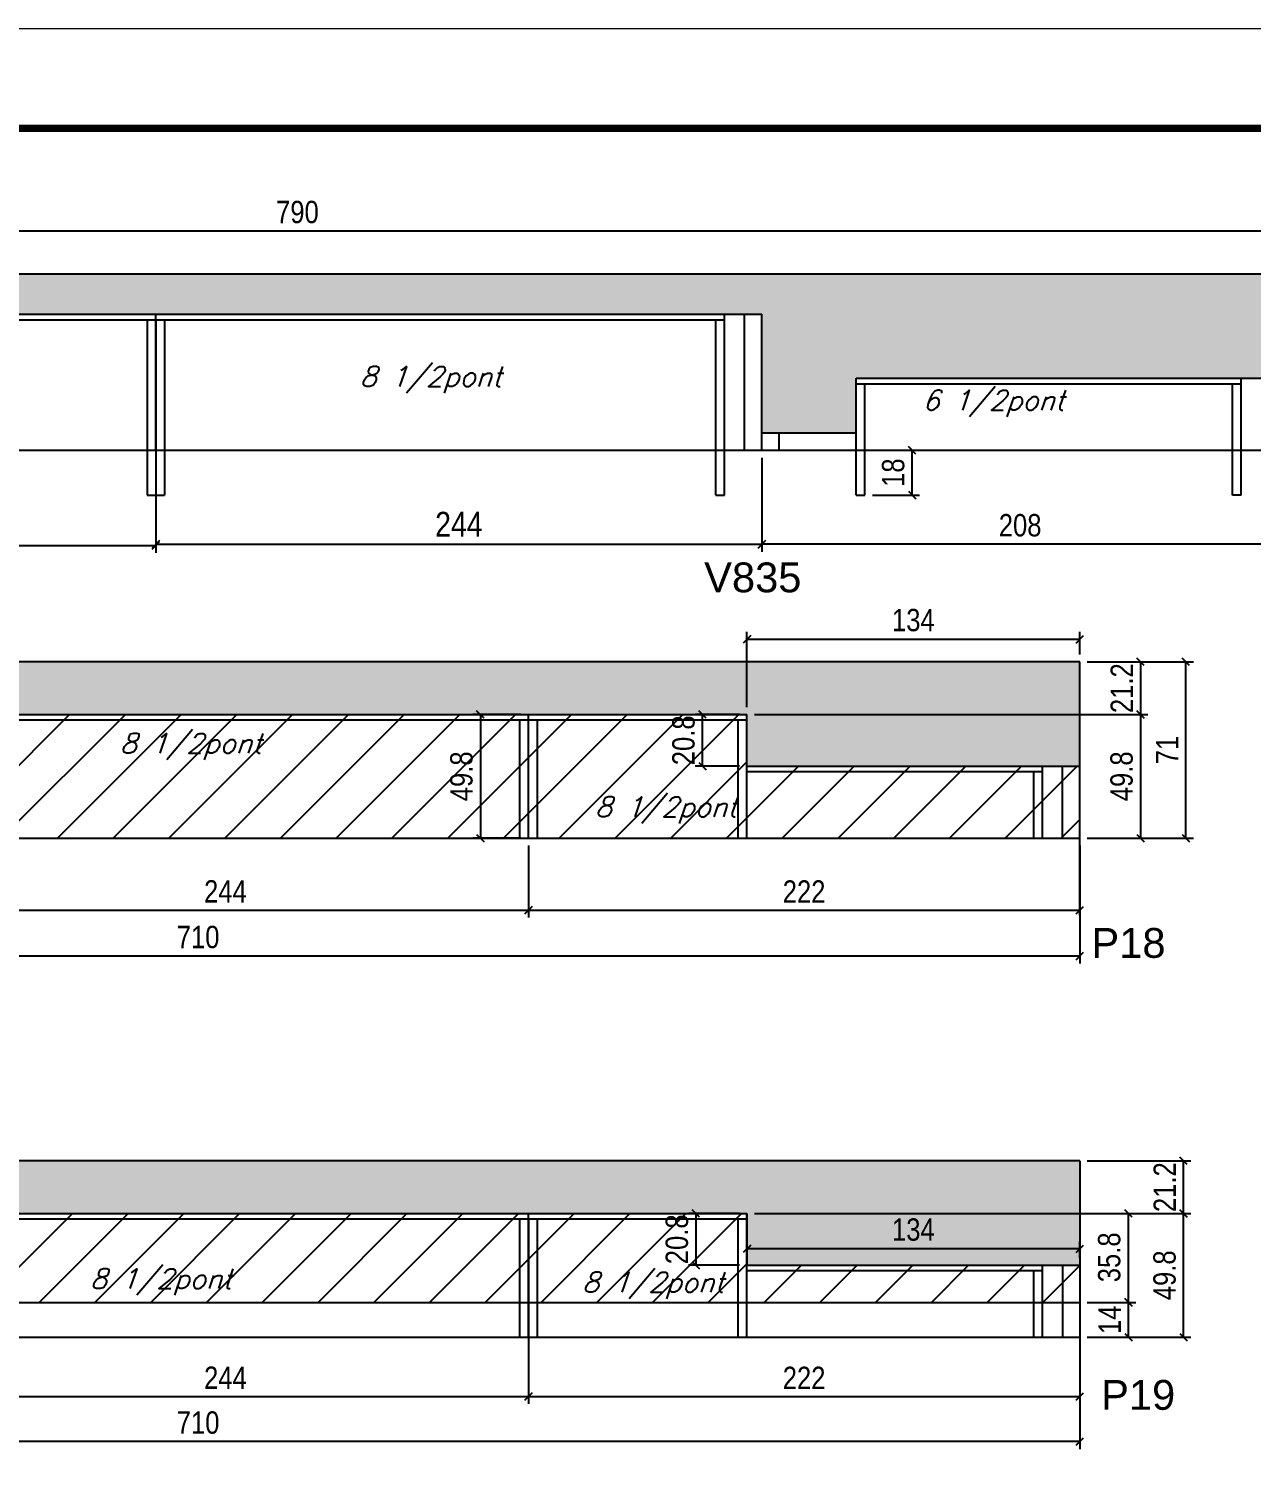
# Model space of a CAD drawing. Extents: x -20960 to -5926, y -2106 to 21915.
# Drawn here: x -10116 to -9624, y 19036 to 19618 of the extents above; entities that cross this region are included whole.
import ezdxf

# ---------------------------------------------------------------- set-up
doc = ezdxf.new("R2010")
doc.units = 0
doc.linetypes.add('DASHED', pattern=[0.75, 0.5, -0.25])
for name, color, linetype in [('5', 5, 'Continuous'), ('COTA', 241, 'Continuous'), ('Painéis', 200, 'Continuous'), ('Reaproveitamento', 251, 'Continuous'), ('SARR_2.2x7', 40, 'Continuous'), ('SARR_3.5x7', 81, 'Continuous'), ('texto', 7, 'Continuous')]:
    doc.layers.add(name, color=color, linetype=linetype)
doc.layers.add('Folhas', color=255, linetype='Continuous', lineweight=9)
doc.layers.add('SARRAFO DE PRESSAO', color=251, linetype='DASHED', lineweight=9)
doc.styles.add('COTA TECNICA', font='techl___.ttf', dxfattribs={"height": 10})
doc.styles.add('COTA TECNICA-50', font='techl___.ttf', dxfattribs={"height": 9})
doc.styles.add('Romans', font='romans.shx')
doc.styles.get("Standard").update_dxf_attribs({"font": 'arial.ttf'})
doc.dimstyles.new('COTA PAINEL-50', dxfattribs={"dimtxt": 9, "dimasz": 3, "dimexe": 3, "dimexo": 3, "dimgap": 3, "dimtad": 1, "dimdec": 1, "dimzin": 12, "dimdsep": 46, "dimtxsty": 'COTA TECNICA-50', "dimblk1": 'OBLIQUE', "dimblk2": 'OBLIQUE', "dimsah": 1, "dimcen": 0.9, "dimclrd": 4, "dimclre": 4, "dimclrt": 240, "dimadec": 1, "dimazin": 3, "dimtfac": 1, "dimtdec": 1, "dimtmove": 0, "dimatfit": 3, "dimfxl": 1, "dimtolj": 1, "dimtzin": 12, "dimarcsym": 0})
doc.dimstyles.new('PAINEL', dxfattribs={"dimtxt": 10, "dimasz": 3, "dimexe": 3, "dimexo": 3, "dimgap": 3, "dimtad": 1, "dimdec": 1, "dimzin": 12, "dimdsep": 46, "dimtxsty": 'COTA TECNICA', "dimblk1": 'OBLIQUE', "dimblk2": 'OBLIQUE', "dimsah": 1, "dimcen": 0.9, "dimclrd": 4, "dimclre": 4, "dimclrt": 240, "dimadec": 1, "dimazin": 3, "dimtfac": 1, "dimtdec": 1, "dimtmove": 0, "dimatfit": 3, "dimfxl": 1, "dimtolj": 1, "dimtzin": 12, "dimarcsym": 0})
pattern_1 = [(50, (1585, 0), (5.4655401, -0.4781726), [0.5715, -6.2865]), (355, (1585, 0), (-1.0573026, 5.7317054), [0.4572, -5.0292175]), (100.451445, (1585.4555, -0.04), (4.4082374, 5.2535326), [0.4857003, -5.3427073]), (46.1842, (1585, 1.524), (8.1323712, -1.2612698), [0.85725, -9.42975]), (96.635558, (1585.678, 1.419), (7.122124, 7.4227837), [0.7285507, -8.0140682]), (351.18415, (1585, 1.524), (7.122124, 7.4227837), [0.685799, -7.543792]), (21, (1585.762, 1.143), (4.5484317, -3.06795595), [0.5715, -6.2865]), (326, (1585.762, 1.143), (1.8540609, 5.525639), [0.4572, -5.0292]), (71.451445, (1586.141, 0.8873), (6.4024926, 2.4576831), [0.4857003, -5.3426981]), (37.5, (1585, 0), (0.0926581, 2.53665117), [0, -4.96824, 0, -5.1054, 0, -5.04825]), (7.5, (1585, 0), (2.00458988, 3.00541724), [0, -2.91084, 0, -4.85394, 0, -1.92405]), (327.5, (1583.3007, 0), (4.06771786, -0.17186232), [0, -1.905, 0, -5.9436, 0, -7.8867]), (317.5, (1582.5387, 0), (4.44387544, 0.76279473), [0, -2.4765, 0, -3.94716, 0, -5.6007])]
pattern_2 = [(45, (1585, 0), (-11.22532, 11.22532), [])]

# ---------------------------------------------------------------- blocks, each defined once
blk = doc.blocks.new('9999999999')
at = {"layer": 'Folhas'}
blk.add_lwpolyline([(98138.98, 34190.21), (99623.98, 34190.21), (99623.98, 35240.21), (98138.98, 35240.21)], close=True, dxfattribs=at)
at = {"layer": 'Folhas', "color": 30, "const_width": 3}
blk.add_lwpolyline([(98213.98, 34230.21), (99583.98, 34230.21), (99583.98, 35200.21), (98213.98, 35200.21)], close=True, dxfattribs=at)
blk = doc.blocks.new('_Oblique')
at = {"color": 0, "linetype": 'ByBlock', "lineweight": -2}
blk.add_line((-0.5, -0.5), (0.5, 0.5), dxfattribs=at)
blk = doc.blocks.new('*D340')
at = {"layer": 'COTA', "color": 4, "lineweight": -2, "ltscale": 25, "transparency": 16777216}
for p, q in [((-10308.86, 19445.56), (-10308.86, 19407.29)), ((-10064.86, 19445.56), (-10064.86, 19407.29)), ((-10308.86, 19410.29), (-10064.86, 19410.29))]:
    blk.add_line(p, q, dxfattribs=at)
at = {"layer": 'Defpoints', "color": 0, "ltscale": 25, "transparency": 16777216}
for p in [(-10308.86, 19448.56), (-10064.86, 19448.56), (-10064.86, 19410.29)]:
    blk.add_point(p, dxfattribs=at)
at = {"layer": 'COTA', "color": 4, "lineweight": -2, "ltscale": 25, "transparency": 16777216, "xscale": 3, "yscale": 3, "zscale": 3, "rotation": 180}
blk.add_blockref('_Oblique', (-10308.86, 19410.29), dxfattribs=at)
at = {"layer": 'COTA', "color": 4, "lineweight": -2, "ltscale": 25, "transparency": 16777216, "xscale": 3, "yscale": 3, "zscale": 3}
blk.add_blockref('_Oblique', (-10064.86, 19410.29), dxfattribs=at)
at = {"layer": 'COTA', "color": 240, "ltscale": 25, "transparency": 16777216, "insert": (-10186.86, 19418.36), "char_height": 10, "attachment_point": 5, "style": 'COTA TECNICA'}
blk.add_mtext('\\A1;244', dxfattribs=at)
blk = doc.blocks.new('*D341')
at = {"layer": 'COTA', "color": 4, "lineweight": -2, "ltscale": 25, "transparency": 16777216}
for p, q in [((-10064.86, 19445.56), (-10064.86, 19407.72)), ((-9820.86, 19445.56), (-9820.86, 19407.72)), ((-10064.86, 19410.72), (-9820.86, 19410.72))]:
    blk.add_line(p, q, dxfattribs=at)
at = {"layer": 'Defpoints', "color": 0, "ltscale": 25, "transparency": 16777216}
for p in [(-10064.86, 19448.56), (-9820.86, 19448.56), (-9820.86, 19410.72)]:
    blk.add_point(p, dxfattribs=at)
at = {"layer": 'COTA', "color": 4, "lineweight": -2, "ltscale": 25, "transparency": 16777216, "xscale": 3, "yscale": 3, "zscale": 3, "rotation": 180}
blk.add_blockref('_Oblique', (-10064.86, 19410.72), dxfattribs=at)
at = {"layer": 'COTA', "color": 4, "lineweight": -2, "ltscale": 25, "transparency": 16777216, "xscale": 3, "yscale": 3, "zscale": 3}
blk.add_blockref('_Oblique', (-9820.86, 19410.72), dxfattribs=at)
at = {"layer": 'COTA', "color": 240, "ltscale": 25, "transparency": 16777216, "insert": (-9942.86, 19418.79), "char_height": 10, "attachment_point": 5, "style": 'COTA TECNICA'}
blk.add_mtext('\\A1;244', dxfattribs=at)
blk = doc.blocks.new('*D345')
at = {"layer": 'COTA', "color": 4, "lineweight": -2, "transparency": 16777216}
for p, q in [((-9820.86, 19445.56), (-9820.86, 19407.72)), ((-9612.88, 19445.56), (-9612.88, 19407.72)), ((-9612.88, 19410.72), (-9820.86, 19410.72))]:
    blk.add_line(p, q, dxfattribs=at)
at = {"layer": 'Defpoints', "color": 0, "transparency": 16777216}
for p in [(-9820.86, 19448.56), (-9612.88, 19448.56), (-9820.86, 19410.72)]:
    blk.add_point(p, dxfattribs=at)
at = {"layer": 'COTA', "color": 4, "lineweight": -2, "transparency": 16777216, "xscale": 3, "yscale": 3, "zscale": 3, "rotation": 180}
blk.add_blockref('_Oblique', (-9820.86, 19410.72), dxfattribs=at)
at = {"layer": 'COTA', "color": 4, "lineweight": -2, "transparency": 16777216, "xscale": 3, "yscale": 3, "zscale": 3}
blk.add_blockref('_Oblique', (-9612.88, 19410.72), dxfattribs=at)
at = {"layer": 'COTA', "color": 240, "transparency": 16777216, "insert": (-9716.87, 19418.33), "char_height": 9, "attachment_point": 5, "style": 'COTA TECNICA-50'}
blk.add_mtext('\\A1;208', dxfattribs=at)
blk = doc.blocks.new('*D347')
at = {"layer": 'COTA', "color": 4, "lineweight": -2, "transparency": 16777216}
for p, q in [((-9689.86, 19363.38), (-9647.12, 19363.38)), ((-9650.12, 19292.38), (-9650.12, 19363.38)), ((-9689.86, 19292.38), (-9647.12, 19292.38))]:
    blk.add_line(p, q, dxfattribs=at)
at = {"layer": 'Defpoints', "color": 0, "transparency": 16777216}
for p in [(-9692.86, 19363.38), (-9650.12, 19363.38), (-9692.86, 19292.38)]:
    blk.add_point(p, dxfattribs=at)
at = {"layer": 'COTA', "color": 4, "lineweight": -2, "transparency": 16777216, "xscale": 3, "yscale": 3, "zscale": 3}
for p, rotation in [((-9650.12, 19363.38), 90), ((-9650.12, 19292.38), 270)]:
    blk.add_blockref('_Oblique', p, dxfattribs=dict(at, rotation=rotation))
at = {"layer": 'COTA', "color": 240, "transparency": 16777216, "insert": (-9657.69, 19327.88), "char_height": 9, "attachment_point": 5, "rotation": 90, "style": 'COTA TECNICA-50'}
blk.add_mtext('\\A1;71', dxfattribs=at)
blk = doc.blocks.new('*D313')
at = {"layer": 'COTA', "color": 4, "lineweight": -2, "transparency": 16777216}
for p, q in [((-9689.86, 19363.38), (-9665.39, 19363.38)), ((-9668.39, 19363.38), (-9668.39, 19342.18)), ((-9823.86, 19342.18), (-9665.39, 19342.18))]:
    blk.add_line(p, q, dxfattribs=at)
at = {"layer": 'Defpoints', "color": 0, "transparency": 16777216}
for p in [(-9692.86, 19363.38), (-9826.86, 19342.18), (-9668.39, 19342.18)]:
    blk.add_point(p, dxfattribs=at)
at = {"layer": 'COTA', "color": 4, "lineweight": -2, "transparency": 16777216, "xscale": 3, "yscale": 3, "zscale": 3}
for p, rotation in [((-9668.39, 19363.38), 90), ((-9668.39, 19342.18), 270)]:
    blk.add_blockref('_Oblique', p, dxfattribs=dict(at, rotation=rotation))
at = {"layer": 'COTA', "color": 240, "transparency": 16777216, "insert": (-9675.95, 19352.78), "char_height": 9, "attachment_point": 5, "rotation": 90, "style": 'COTA TECNICA-50'}
blk.add_mtext('\\A1;21.2', dxfattribs=at)
blk = doc.blocks.new('*D314')
at = {"layer": 'COTA', "color": 4, "lineweight": -2, "transparency": 16777216}
for p, q in [((-9823.86, 19342.18), (-9665.39, 19342.18)), ((-9668.39, 19342.18), (-9668.39, 19292.38)), ((-9689.86, 19292.38), (-9665.39, 19292.38))]:
    blk.add_line(p, q, dxfattribs=at)
at = {"layer": 'Defpoints', "color": 0, "transparency": 16777216}
for p in [(-9826.86, 19342.18), (-9692.86, 19292.38), (-9668.39, 19292.38)]:
    blk.add_point(p, dxfattribs=at)
at = {"layer": 'COTA', "color": 4, "lineweight": -2, "transparency": 16777216, "xscale": 3, "yscale": 3, "zscale": 3}
for p, rotation in [((-9668.39, 19342.18), 90), ((-9668.39, 19292.38), 270)]:
    blk.add_blockref('_Oblique', p, dxfattribs=dict(at, rotation=rotation))
at = {"layer": 'COTA', "color": 240, "transparency": 16777216, "insert": (-9675.98, 19317.28), "char_height": 9, "attachment_point": 5, "rotation": 90, "style": 'COTA TECNICA-50'}
blk.add_mtext('\\A1;49.8', dxfattribs=at)
blk = doc.blocks.new('*D349')
at = {"layer": 'COTA', "color": 4, "lineweight": -2, "transparency": 16777216}
for p, q in [((-10158.86, 19289.38), (-10158.86, 19260.39)), ((-9914.86, 19289.38), (-9914.86, 19260.39)), ((-10158.86, 19263.39), (-9914.86, 19263.39))]:
    blk.add_line(p, q, dxfattribs=at)
at = {"layer": 'Defpoints', "color": 0, "transparency": 16777216}
for p in [(-10158.86, 19292.38), (-9914.86, 19292.38), (-9914.86, 19263.39)]:
    blk.add_point(p, dxfattribs=at)
at = {"layer": 'COTA', "color": 4, "lineweight": -2, "transparency": 16777216, "xscale": 3, "yscale": 3, "zscale": 3, "rotation": 180}
blk.add_blockref('_Oblique', (-10158.86, 19263.39), dxfattribs=at)
at = {"layer": 'COTA', "color": 4, "lineweight": -2, "transparency": 16777216, "xscale": 3, "yscale": 3, "zscale": 3}
blk.add_blockref('_Oblique', (-9914.86, 19263.39), dxfattribs=at)
at = {"layer": 'COTA', "color": 240, "transparency": 16777216, "insert": (-10036.86, 19270.96), "char_height": 9, "attachment_point": 5, "style": 'COTA TECNICA-50'}
blk.add_mtext('\\A1;244', dxfattribs=at)
blk = doc.blocks.new('*D350')
at = {"layer": 'COTA', "color": 4, "lineweight": -2, "transparency": 16777216}
for p, q in [((-9914.86, 19289.38), (-9914.86, 19260.39)), ((-9692.86, 19289.38), (-9692.86, 19260.39)), ((-9914.86, 19263.39), (-9692.86, 19263.39))]:
    blk.add_line(p, q, dxfattribs=at)
at = {"layer": 'Defpoints', "color": 0, "transparency": 16777216}
for p in [(-9914.86, 19292.38), (-9692.86, 19292.38), (-9692.86, 19263.39)]:
    blk.add_point(p, dxfattribs=at)
at = {"layer": 'COTA', "color": 4, "lineweight": -2, "transparency": 16777216, "xscale": 3, "yscale": 3, "zscale": 3, "rotation": 180}
blk.add_blockref('_Oblique', (-9914.86, 19263.39), dxfattribs=at)
at = {"layer": 'COTA', "color": 4, "lineweight": -2, "transparency": 16777216, "xscale": 3, "yscale": 3, "zscale": 3}
blk.add_blockref('_Oblique', (-9692.86, 19263.39), dxfattribs=at)
at = {"layer": 'COTA', "color": 240, "transparency": 16777216, "insert": (-9803.86, 19270.89), "char_height": 9, "attachment_point": 5, "style": 'COTA TECNICA-50'}
blk.add_mtext('\\A1;222', dxfattribs=at)
blk = doc.blocks.new('*D351')
at = {"layer": 'COTA', "color": 4, "lineweight": -2, "transparency": 16777216}
for p, q in [((-9823.86, 19141.25), (-9648.09, 19141.25)), ((-9651.09, 19091.45), (-9651.09, 19141.25)), ((-9689.86, 19091.45), (-9648.09, 19091.45))]:
    blk.add_line(p, q, dxfattribs=at)
at = {"layer": 'Defpoints', "color": 0, "transparency": 16777216}
for p in [(-9826.86, 19141.25), (-9651.09, 19141.25), (-9692.86, 19091.45)]:
    blk.add_point(p, dxfattribs=at)
at = {"layer": 'COTA', "color": 4, "lineweight": -2, "transparency": 16777216, "xscale": 3, "yscale": 3, "zscale": 3}
for p, rotation in [((-9651.09, 19141.25), 90), ((-9651.09, 19091.45), 270)]:
    blk.add_blockref('_Oblique', p, dxfattribs=dict(at, rotation=rotation))
at = {"layer": 'COTA', "color": 240, "transparency": 16777216, "insert": (-9658.69, 19116.35), "char_height": 9, "attachment_point": 5, "rotation": 90, "style": 'COTA TECNICA-50'}
blk.add_mtext('\\A1;49.8', dxfattribs=at)
blk = doc.blocks.new('*D352')
at = {"layer": 'COTA', "color": 4, "lineweight": -2, "transparency": 16777216}
for p, q in [((-9689.86, 19162.45), (-9648.09, 19162.45)), ((-9651.09, 19141.25), (-9651.09, 19162.45)), ((-9823.86, 19141.25), (-9648.09, 19141.25))]:
    blk.add_line(p, q, dxfattribs=at)
at = {"layer": 'Defpoints', "color": 0, "transparency": 16777216}
for p in [(-9692.86, 19162.45), (-9651.09, 19162.45), (-9826.86, 19141.25)]:
    blk.add_point(p, dxfattribs=at)
at = {"layer": 'COTA', "color": 4, "lineweight": -2, "transparency": 16777216, "xscale": 3, "yscale": 3, "zscale": 3}
for p, rotation in [((-9651.09, 19162.45), 90), ((-9651.09, 19141.25), 270)]:
    blk.add_blockref('_Oblique', p, dxfattribs=dict(at, rotation=rotation))
at = {"layer": 'COTA', "color": 240, "transparency": 16777216, "insert": (-9658.65, 19151.85), "char_height": 9, "attachment_point": 5, "rotation": 90, "style": 'COTA TECNICA-50'}
blk.add_mtext('\\A1;21.2', dxfattribs=at)
blk = doc.blocks.new('*D315')
at = {"layer": 'COTA', "color": 4, "lineweight": -2, "transparency": 16777216}
for p, q in [((-9823.86, 19141.25), (-9670.25, 19141.25)), ((-9673.25, 19105.45), (-9673.25, 19141.25)), ((-9689.86, 19105.45), (-9670.25, 19105.45))]:
    blk.add_line(p, q, dxfattribs=at)
at = {"layer": 'Defpoints', "color": 0, "transparency": 16777216}
for p in [(-9826.86, 19141.25), (-9673.25, 19141.25), (-9692.86, 19105.45)]:
    blk.add_point(p, dxfattribs=at)
at = {"layer": 'COTA', "color": 4, "lineweight": -2, "transparency": 16777216, "xscale": 3, "yscale": 3, "zscale": 3}
for p, rotation in [((-9673.25, 19141.25), 90), ((-9673.25, 19105.45), 270)]:
    blk.add_blockref('_Oblique', p, dxfattribs=dict(at, rotation=rotation))
at = {"layer": 'COTA', "color": 240, "transparency": 16777216, "insert": (-9680.97, 19123.6), "char_height": 9, "attachment_point": 5, "rotation": 90, "style": 'COTA TECNICA-50'}
blk.add_mtext('\\A1;35.8', dxfattribs=at)
blk = doc.blocks.new('*D354')
at = {"layer": 'COTA', "color": 4, "lineweight": -2, "transparency": 16777216}
for p, q in [((-9826.86, 19123.45), (-9826.86, 19130.03)), ((-9692.86, 19123.45), (-9692.86, 19130.03)), ((-9692.86, 19127.03), (-9826.86, 19127.03))]:
    blk.add_line(p, q, dxfattribs=at)
at = {"layer": 'Defpoints', "color": 0, "transparency": 16777216}
for p in [(-9826.86, 19127.03), (-9826.86, 19120.45), (-9692.86, 19120.45)]:
    blk.add_point(p, dxfattribs=at)
at = {"layer": 'COTA', "color": 4, "lineweight": -2, "transparency": 16777216, "xscale": 3, "yscale": 3, "zscale": 3, "rotation": 180}
blk.add_blockref('_Oblique', (-9826.86, 19127.03), dxfattribs=at)
at = {"layer": 'COTA', "color": 4, "lineweight": -2, "transparency": 16777216, "xscale": 3, "yscale": 3, "zscale": 3}
blk.add_blockref('_Oblique', (-9692.86, 19127.03), dxfattribs=at)
at = {"layer": 'COTA', "color": 240, "transparency": 16777216, "insert": (-9759.86, 19134.73), "char_height": 9, "attachment_point": 5, "style": 'COTA TECNICA-50'}
blk.add_mtext('\\A1;134', dxfattribs=at)
blk = doc.blocks.new('*D356')
at = {"layer": 'COTA', "color": 4, "lineweight": -2, "transparency": 16777216}
for p, q in [((-10158.86, 19102.45), (-10158.86, 19064.55)), ((-9914.86, 19102.45), (-9914.86, 19064.55)), ((-10158.86, 19067.55), (-9914.86, 19067.55))]:
    blk.add_line(p, q, dxfattribs=at)
at = {"layer": 'Defpoints', "color": 0, "transparency": 16777216}
for p in [(-10158.86, 19105.45), (-9914.86, 19105.45), (-9914.86, 19067.55)]:
    blk.add_point(p, dxfattribs=at)
at = {"layer": 'COTA', "color": 4, "lineweight": -2, "transparency": 16777216, "xscale": 3, "yscale": 3, "zscale": 3, "rotation": 180}
blk.add_blockref('_Oblique', (-10158.86, 19067.55), dxfattribs=at)
at = {"layer": 'COTA', "color": 4, "lineweight": -2, "transparency": 16777216, "xscale": 3, "yscale": 3, "zscale": 3}
blk.add_blockref('_Oblique', (-9914.86, 19067.55), dxfattribs=at)
at = {"layer": 'COTA', "color": 240, "transparency": 16777216, "insert": (-10036.86, 19075.11), "char_height": 9, "attachment_point": 5, "style": 'COTA TECNICA-50'}
blk.add_mtext('\\A1;244', dxfattribs=at)
blk = doc.blocks.new('*D357')
at = {"layer": 'COTA', "color": 4, "lineweight": -2, "transparency": 16777216}
for p, q in [((-9914.86, 19102.45), (-9914.86, 19064.55)), ((-9692.86, 19102.45), (-9692.86, 19064.55)), ((-9914.86, 19067.55), (-9692.86, 19067.55))]:
    blk.add_line(p, q, dxfattribs=at)
at = {"layer": 'Defpoints', "color": 0, "transparency": 16777216}
for p in [(-9914.86, 19105.45), (-9692.86, 19105.45), (-9692.86, 19067.55)]:
    blk.add_point(p, dxfattribs=at)
at = {"layer": 'COTA', "color": 4, "lineweight": -2, "transparency": 16777216, "xscale": 3, "yscale": 3, "zscale": 3, "rotation": 180}
blk.add_blockref('_Oblique', (-9914.86, 19067.55), dxfattribs=at)
at = {"layer": 'COTA', "color": 4, "lineweight": -2, "transparency": 16777216, "xscale": 3, "yscale": 3, "zscale": 3}
blk.add_blockref('_Oblique', (-9692.86, 19067.55), dxfattribs=at)
at = {"layer": 'COTA', "color": 240, "transparency": 16777216, "insert": (-9803.86, 19075.05), "char_height": 9, "attachment_point": 5, "style": 'COTA TECNICA-50'}
blk.add_mtext('\\A1;222', dxfattribs=at)
blk = doc.blocks.new('*D358')
at = {"layer": 'COTA', "color": 4, "lineweight": -2, "transparency": 16777216}
for p, q in [((-10402.86, 19102.45), (-10402.86, 19046.41)), ((-9692.86, 19102.45), (-9692.86, 19046.41)), ((-9692.86, 19049.41), (-10402.86, 19049.41))]:
    blk.add_line(p, q, dxfattribs=at)
at = {"layer": 'Defpoints', "color": 0, "transparency": 16777216}
for p in [(-10402.86, 19105.45), (-9692.86, 19105.45), (-10402.86, 19049.41)]:
    blk.add_point(p, dxfattribs=at)
at = {"layer": 'COTA', "color": 4, "lineweight": -2, "transparency": 16777216, "xscale": 3, "yscale": 3, "zscale": 3, "rotation": 180}
blk.add_blockref('_Oblique', (-10402.86, 19049.41), dxfattribs=at)
at = {"layer": 'COTA', "color": 4, "lineweight": -2, "transparency": 16777216, "xscale": 3, "yscale": 3, "zscale": 3}
blk.add_blockref('_Oblique', (-9692.86, 19049.41), dxfattribs=at)
at = {"layer": 'COTA', "color": 240, "transparency": 16777216, "insert": (-10047.86, 19057.01), "char_height": 9, "attachment_point": 5, "style": 'COTA TECNICA-50'}
blk.add_mtext('\\A1;710', dxfattribs=at)
blk = doc.blocks.new('*D388')
at = {"layer": 'COTA', "color": 4, "lineweight": -2, "transparency": 16777216}
for p, q in [((-9829.86, 19141.25), (-9850.43, 19141.25)), ((-9847.43, 19141.25), (-9847.43, 19120.45)), ((-9829.86, 19120.45), (-9850.43, 19120.45))]:
    blk.add_line(p, q, dxfattribs=at)
at = {"layer": 'Defpoints', "color": 0, "transparency": 16777216}
for p in [(-9826.86, 19141.25), (-9847.43, 19120.45), (-9826.86, 19120.45)]:
    blk.add_point(p, dxfattribs=at)
at = {"layer": 'COTA', "color": 4, "lineweight": -2, "transparency": 16777216, "xscale": 3, "yscale": 3, "zscale": 3}
for p, rotation in [((-9847.43, 19141.25), 90), ((-9847.43, 19120.45), 270)]:
    blk.add_blockref('_Oblique', p, dxfattribs=dict(at, rotation=rotation))
at = {"layer": 'COTA', "color": 240, "transparency": 16777216, "insert": (-9855.04, 19130.85), "char_height": 9, "attachment_point": 5, "rotation": 90, "style": 'COTA TECNICA-50'}
blk.add_mtext('\\A1;20.8', dxfattribs=at)
blk = doc.blocks.new('*D392')
at = {"layer": 'COTA', "color": 4, "lineweight": -2, "transparency": 16777216}
for p, q in [((-10402.86, 19289.38), (-10402.86, 19241.93)), ((-9692.86, 19289.38), (-9692.86, 19241.93)), ((-9692.86, 19244.93), (-10402.86, 19244.93))]:
    blk.add_line(p, q, dxfattribs=at)
at = {"layer": 'Defpoints', "color": 0, "transparency": 16777216}
for p in [(-10402.86, 19292.38), (-9692.86, 19292.38), (-10402.86, 19244.93)]:
    blk.add_point(p, dxfattribs=at)
at = {"layer": 'COTA', "color": 4, "lineweight": -2, "transparency": 16777216, "xscale": 3, "yscale": 3, "zscale": 3, "rotation": 180}
blk.add_blockref('_Oblique', (-10402.86, 19244.93), dxfattribs=at)
at = {"layer": 'COTA', "color": 4, "lineweight": -2, "transparency": 16777216, "xscale": 3, "yscale": 3, "zscale": 3}
blk.add_blockref('_Oblique', (-9692.86, 19244.93), dxfattribs=at)
at = {"layer": 'COTA', "color": 240, "transparency": 16777216, "insert": (-10047.86, 19252.52), "char_height": 9, "attachment_point": 5, "style": 'COTA TECNICA-50'}
blk.add_mtext('\\A1;710', dxfattribs=at)
blk = doc.blocks.new('*D360')
at = {"layer": 'COTA', "color": 4, "lineweight": -2, "transparency": 16777216}
for p, q in [((-9689.86, 19105.45), (-9670.25, 19105.45)), ((-9673.25, 19091.45), (-9673.25, 19105.45)), ((-9689.86, 19091.45), (-9670.25, 19091.45))]:
    blk.add_line(p, q, dxfattribs=at)
at = {"layer": 'Defpoints', "color": 0, "transparency": 16777216}
for p in [(-9692.86, 19105.45), (-9673.25, 19105.45), (-9692.86, 19091.45)]:
    blk.add_point(p, dxfattribs=at)
at = {"layer": 'COTA', "color": 4, "lineweight": -2, "transparency": 16777216, "xscale": 3, "yscale": 3, "zscale": 3}
for p, rotation in [((-9673.25, 19105.45), 90), ((-9673.25, 19091.45), 270)]:
    blk.add_blockref('_Oblique', p, dxfattribs=dict(at, rotation=rotation))
at = {"layer": 'COTA', "color": 240, "transparency": 16777216, "insert": (-9680.82, 19098.45), "char_height": 9, "attachment_point": 5, "rotation": 90, "style": 'COTA TECNICA-50'}
blk.add_mtext('\\A1;14', dxfattribs=at)
blk = doc.blocks.new('*D416')
at = {"layer": 'COTA', "color": 4, "lineweight": -2, "transparency": 16777216}
for p, q in [((-9826.86, 19345.18), (-9826.86, 19375.45)), ((-9692.86, 19366.38), (-9692.86, 19375.45)), ((-9826.86, 19372.45), (-9692.86, 19372.45))]:
    blk.add_line(p, q, dxfattribs=at)
at = {"layer": 'Defpoints', "color": 0, "transparency": 16777216}
for p in [(-9692.86, 19372.45), (-9692.86, 19363.38), (-9826.86, 19342.18)]:
    blk.add_point(p, dxfattribs=at)
at = {"layer": 'COTA', "color": 4, "lineweight": -2, "transparency": 16777216, "xscale": 3, "yscale": 3, "zscale": 3, "rotation": 180}
blk.add_blockref('_Oblique', (-9826.86, 19372.45), dxfattribs=at)
at = {"layer": 'COTA', "color": 4, "lineweight": -2, "transparency": 16777216, "xscale": 3, "yscale": 3, "zscale": 3}
blk.add_blockref('_Oblique', (-9692.86, 19372.45), dxfattribs=at)
at = {"layer": 'COTA', "color": 240, "transparency": 16777216, "insert": (-9759.86, 19380.15), "char_height": 9, "attachment_point": 5, "style": 'COTA TECNICA-50'}
blk.add_mtext('\\A1;134', dxfattribs=at)
blk = doc.blocks.new('*D418')
at = {"layer": 'COTA', "color": 4, "lineweight": -2, "transparency": 16777216}
for p, q in [((-9829.86, 19342.18), (-9847.78, 19342.18)), ((-9844.78, 19321.38), (-9844.78, 19342.18)), ((-9829.86, 19321.38), (-9847.78, 19321.38))]:
    blk.add_line(p, q, dxfattribs=at)
at = {"layer": 'Defpoints', "color": 0, "transparency": 16777216}
for p in [(-9844.78, 19342.18), (-9826.86, 19342.18), (-9826.86, 19321.38)]:
    blk.add_point(p, dxfattribs=at)
at = {"layer": 'COTA', "color": 4, "lineweight": -2, "transparency": 16777216, "xscale": 3, "yscale": 3, "zscale": 3}
for p, rotation in [((-9844.78, 19342.18), 90), ((-9844.78, 19321.38), 270)]:
    blk.add_blockref('_Oblique', p, dxfattribs=dict(at, rotation=rotation))
at = {"layer": 'COTA', "color": 240, "transparency": 16777216, "insert": (-9852.39, 19331.78), "char_height": 9, "attachment_point": 5, "rotation": 90, "style": 'COTA TECNICA-50'}
blk.add_mtext('\\A1;20.8', dxfattribs=at)
blk = doc.blocks.new('*D419')
at = {"layer": 'COTA', "color": 4, "lineweight": -2, "transparency": 16777216}
for p, q in [((-9917.86, 19342.18), (-9937.2, 19342.18)), ((-9934.2, 19342.18), (-9934.2, 19292.38)), ((-9917.86, 19292.38), (-9937.2, 19292.38))]:
    blk.add_line(p, q, dxfattribs=at)
at = {"layer": 'Defpoints', "color": 0, "transparency": 16777216}
for p in [(-9914.86, 19342.18), (-9934.2, 19292.38), (-9914.86, 19292.38)]:
    blk.add_point(p, dxfattribs=at)
at = {"layer": 'COTA', "color": 4, "lineweight": -2, "transparency": 16777216, "xscale": 3, "yscale": 3, "zscale": 3}
for p, rotation in [((-9934.2, 19342.18), 90), ((-9934.2, 19292.38), 270)]:
    blk.add_blockref('_Oblique', p, dxfattribs=dict(at, rotation=rotation))
at = {"layer": 'COTA', "color": 240, "transparency": 16777216, "insert": (-9941.79, 19317.28), "char_height": 9, "attachment_point": 5, "rotation": 90, "style": 'COTA TECNICA-50'}
blk.add_mtext('\\A1;49.8', dxfattribs=at)
blk = doc.blocks.new('*D431')
at = {"layer": 'COTA', "color": 4, "lineweight": -2, "transparency": 16777216}
for p, q in [((-9776.36, 19448.56), (-9757.37, 19448.56)), ((-9760.37, 19430.56), (-9760.37, 19448.56)), ((-9776.36, 19430.56), (-9757.37, 19430.56))]:
    blk.add_line(p, q, dxfattribs=at)
at = {"layer": 'Defpoints', "color": 0, "transparency": 16777216}
for p in [(-9779.36, 19448.56), (-9760.37, 19448.56), (-9779.36, 19430.56)]:
    blk.add_point(p, dxfattribs=at)
at = {"layer": 'COTA', "color": 4, "lineweight": -2, "transparency": 16777216, "xscale": 3, "yscale": 3, "zscale": 3}
for p, rotation in [((-9760.37, 19448.56), 90), ((-9760.37, 19430.56), 270)]:
    blk.add_blockref('_Oblique', p, dxfattribs=dict(at, rotation=rotation))
at = {"layer": 'COTA', "color": 240, "transparency": 16777216, "insert": (-9767.96, 19439.56), "char_height": 9, "attachment_point": 5, "rotation": 90, "style": 'COTA TECNICA-50'}
blk.add_mtext('\\A1;18', dxfattribs=at)
blk = doc.blocks.new('*D1669')
at = {"layer": 'COTA', "color": 4, "lineweight": -2, "transparency": 16777216}
for p, q in [((-10402.86, 19522.56), (-10402.86, 19539.85)), ((-9612.88, 19522.56), (-9612.88, 19539.85)), ((-9612.88, 19536.85), (-10402.86, 19536.85))]:
    blk.add_line(p, q, dxfattribs=at)
at = {"layer": 'Defpoints', "color": 0, "transparency": 16777216}
for p in [(-10402.86, 19536.85), (-10402.86, 19519.56), (-9612.88, 19519.56)]:
    blk.add_point(p, dxfattribs=at)
at = {"layer": 'COTA', "color": 4, "lineweight": -2, "transparency": 16777216, "xscale": 3, "yscale": 3, "zscale": 3, "rotation": 180}
blk.add_blockref('_Oblique', (-10402.86, 19536.85), dxfattribs=at)
at = {"layer": 'COTA', "color": 4, "lineweight": -2, "transparency": 16777216, "xscale": 3, "yscale": 3, "zscale": 3}
blk.add_blockref('_Oblique', (-9612.88, 19536.85), dxfattribs=at)
at = {"layer": 'COTA', "color": 240, "transparency": 16777216, "insert": (-10007.87, 19544.46), "char_height": 9, "attachment_point": 5, "style": 'COTA TECNICA-50'}
blk.add_mtext('\\A1;790', dxfattribs=at)

msp = doc.modelspace()

# ---------------------------------------------------------------- hatches: boundary and pattern name
at = {"layer": 'COTA', "linetype": 'ByBlock'}
h = msp.add_hatch(dxfattribs=at)
h.set_pattern_fill('AR-CONC', color=256, scale=0.03)
h.set_pattern_definition(pattern_1)
h.paths.add_polyline_path([(-9612.88, 19519.56), (-10402.86, 19519.56), (-10402.86, 19455.56), (-10358.86, 19455.56), (-10358.86, 19503.36), (-9820.86, 19503.36), (-9820.86, 19455.56), (-9782.86, 19455.56), (-9782.86, 19477.56), (-9612.88, 19477.56)])
h = msp.add_hatch(dxfattribs=at)
h.set_pattern_fill('AR-CONC', color=256, scale=0.03)
h.set_pattern_definition(pattern_1)
h.paths.add_polyline_path([(-10268.86, 19321.38), (-10268.86, 19342.18), (-9826.86, 19342.18), (-9826.86, 19321.38), (-9692.86, 19321.38), (-9692.86, 19363.38), (-10402.86, 19363.38), (-10402.86, 19321.38)])
h = msp.add_hatch(dxfattribs=at)
h.set_pattern_fill('AR-CONC', color=256, scale=0.03)
h.set_pattern_definition(pattern_1)
h.paths.add_polyline_path([(-10402.86, 19162.45), (-10402.86, 19120.45), (-10268.86, 19120.45), (-10268.86, 19141.25), (-9826.86, 19141.25), (-9826.86, 19120.45), (-9692.86, 19120.45), (-9692.86, 19162.45)])
at = {"layer": 'Reaproveitamento', "transparency": 33554684}
h = msp.add_hatch(dxfattribs=at)
h.set_pattern_fill('ANSI31', color=256, scale=5)
h.set_pattern_definition(pattern_2)
h.paths.add_polyline_path([(-9914.86, 19292.38), (-9914.86, 19342.18), (-10158.86, 19342.18), (-10158.86, 19292.38)])
h = msp.add_hatch(dxfattribs=at)
h.set_pattern_fill('ANSI31', color=256, scale=5)
h.set_pattern_definition(pattern_2)
h.paths.add_polyline_path([(-9692.86, 19292.38), (-9692.86, 19321.38), (-9826.86, 19321.38), (-9826.86, 19342.18), (-9914.86, 19342.18), (-9914.86, 19292.38)])
h = msp.add_hatch(dxfattribs=at)
h.set_pattern_fill('ANSI31', color=256, scale=5)
h.set_pattern_definition(pattern_2)
h.paths.add_polyline_path([(-10158.86, 19141.25), (-10158.86, 19105.45), (-9914.86, 19105.45), (-9914.86, 19141.25)])
h = msp.add_hatch(dxfattribs=at)
h.set_pattern_fill('ANSI31', color=256, scale=5)
h.set_pattern_definition(pattern_2)
h.paths.add_polyline_path([(-9692.86, 19105.45), (-9692.86, 19120.45), (-9826.86, 19120.45), (-9826.86, 19141.25), (-9914.86, 19141.25), (-9914.86, 19105.45)])

# ---------------------------------------------------------------- linework, layer by layer
at = {"layer": 'COTA', "linetype": 'ByBlock'}
for p, q in [((-10402.86, 19519.56), (-9612.88, 19519.56)), ((-10402.86, 19448.56), (-9820.86, 19448.56)), ((-9692.86, 19363.38), (-10402.86, 19363.38)), ((-9692.86, 19321.38), (-9692.86, 19363.38)), ((-9692.86, 19261.38), (-9692.86, 19292.38)), ((-9692.86, 19162.45), (-10402.86, 19162.45)), ((-9692.86, 19162.45), (-9692.86, 19120.45))]:
    msp.add_line(p, q, dxfattribs=at)
at = {"layer": 'Painéis'}
for p, q in [((-10358.86, 19503.36), (-9820.86, 19503.36)), ((-9782.86, 19477.56), (-9612.88, 19477.56)), ((-10402.86, 19448.56), (-10034.36, 19448.56)), ((-9820.86, 19448.56), (-9612.88, 19448.56)), ((-10268.86, 19342.18), (-9826.86, 19342.18)), ((-9914.86, 19292.38), (-9914.86, 19342.18)), ((-9826.86, 19321.38), (-9826.86, 19342.18)), ((-9826.86, 19321.38), (-9692.86, 19321.38)), ((-9692.86, 19292.38), (-9692.86, 19321.38)), ((-10402.86, 19292.38), (-9692.86, 19292.38)), ((-10268.86, 19141.25), (-9826.86, 19141.25)), ((-9914.86, 19091.45), (-9914.86, 19141.25)), ((-9826.86, 19141.25), (-9826.86, 19120.45)), ((-9826.86, 19120.45), (-9692.86, 19120.45)), ((-9692.86, 19120.45), (-9692.86, 19091.45)), ((-10402.86, 19105.45), (-9692.86, 19105.45)), ((-10402.86, 19091.45), (-9692.86, 19091.45))]:
    msp.add_line(p, q, dxfattribs=at)
at = {"layer": 'Painéis', "ltscale": 25}
for p, q in [((-10064.86, 19448.56), (-10064.86, 19503.36)), ((-9820.86, 19448.56), (-9820.86, 19503.36)), ((-9782.86, 19455.56), (-9782.86, 19477.56)), ((-9820.86, 19455.56), (-9782.86, 19455.56)), ((-9820.86, 19448.56), (-9820.86, 19455.56)), ((-10034.36, 19448.56), (-9820.86, 19448.56)), ((-10034.36, 19448.56), (-10034.36, 19448.56))]:
    msp.add_line(p, q, dxfattribs=at)
at = {"layer": 'SARR_2.2x7', "linetype": 'Continuous'}
for p, q in [((-9827.86, 19448.56), (-9827.86, 19503.36)), ((-10308.86, 19501.16), (-10064.86, 19501.16)), ((-10064.86, 19501.16), (-9835.86, 19501.16)), ((-9782.86, 19475.36), (-9627.88, 19475.36)), ((-9813.86, 19448.56), (-9813.86, 19455.56)), ((-10158.86, 19339.98), (-9914.86, 19339.98)), ((-9914.86, 19339.98), (-9826.86, 19339.98)), ((-9826.86, 19319.18), (-9707.86, 19319.18)), ((-9699.86, 19292.38), (-9699.86, 19321.38)), ((-10158.86, 19139.05), (-9914.86, 19139.05)), ((-9914.86, 19139.05), (-9826.86, 19139.05)), ((-9826.86, 19118.25), (-9707.86, 19118.25)), ((-9699.86, 19120.45), (-9699.86, 19105.45)), ((-9699.86, 19105.45), (-9699.86, 19091.45))]:
    msp.add_line(p, q, dxfattribs=at)
at = {"layer": 'SARR_3.5x7'}
for p, q in [((-9835.86, 19430.56), (-9835.86, 19503.36)), ((-10068.36, 19501.16), (-10068.36, 19430.56)), ((-10064.86, 19501.16), (-10064.86, 19430.56)), ((-10061.34, 19501.16), (-10061.34, 19430.56)), ((-9839.36, 19430.56), (-9839.36, 19501.16)), ((-9782.86, 19430.56), (-9782.86, 19477.56)), ((-9779.36, 19430.56), (-9779.36, 19475.36)), ((-9631.38, 19430.56), (-9631.38, 19475.36)), ((-9627.88, 19430.56), (-9627.88, 19477.56)), ((-10068.36, 19430.56), (-10061.34, 19430.56)), ((-9839.36, 19430.56), (-9835.86, 19430.56)), ((-9782.86, 19430.56), (-9779.36, 19430.56)), ((-9627.88, 19430.56), (-9631.38, 19430.56)), ((-9918.39, 19339.98), (-9918.39, 19292.38)), ((-9911.34, 19339.98), (-9911.34, 19292.38)), ((-9830.36, 19292.38), (-9830.36, 19339.98)), ((-9826.86, 19292.38), (-9826.86, 19342.18)), ((-9711.36, 19292.38), (-9711.36, 19319.18)), ((-9707.86, 19292.38), (-9707.86, 19321.38)), ((-9826.86, 19091.45), (-9826.86, 19141.25)), ((-9918.39, 19139.05), (-9918.39, 19091.45)), ((-9914.86, 19139.05), (-9914.86, 19091.45)), ((-9911.34, 19139.05), (-9911.34, 19091.45)), ((-9830.36, 19091.45), (-9830.36, 19139.05)), ((-9711.36, 19091.45), (-9711.36, 19118.25)), ((-9707.86, 19091.45), (-9707.86, 19120.45)), ((-9918.39, 19091.45), (-9911.34, 19091.45)), ((-9830.36, 19091.45), (-9826.86, 19091.45)), ((-9711.36, 19091.45), (-9707.86, 19091.45))]:
    msp.add_line(p, q, dxfattribs=at)

# ---------------------------------------------------------------- block references
at = {"layer": 'SARRAFO DE PRESSAO', "color": 6, "linetype": 'ByBlock'}
msp.add_blockref('9999999999', (-108747.48, -15621.96), dxfattribs=at)

# ---------------------------------------------------------------- texts
at = {"layer": '5', "linetype": 'Continuous'}
for s, p in [('V835', (-9844.09, 19391.39)), ('P18', (-9688.16, 19244.19)), ('P19', (-9684.25, 19062.2))]:
    msp.add_text(s, height=12, rotation=0.00004, dxfattribs=at).set_placement(p)
at = {"layer": 'texto', "color": 2, "char_height": 8, "attachment_point": 5, "style": 'Romans'}
for s, insert in [('{\\Q19;\\C256;8 1/2pont}', (-9954.23, 19476.97)), ('{\\Q19;\\C256;6 1/2pont}', (-9727.59, 19467.42)), ('{\\Q19;\\C256;8 1/2pont}', (-10050.78, 19329.25)), ('{\\Q19;\\C256;8 1/2pont}', (-9859.52, 19303.68)), ('{\\Q19;\\C256;8 1/2pont}', (-10062.83, 19113.66)), ('{\\Q19;\\C256;8 1/2pont}', (-9864.69, 19112.26))]:
    msp.add_mtext(s, dxfattribs=dict(at, insert=insert))

# ---------------------------------------------------------------- dimensions: what is measured, and where the dimension line sits
at = {"layer": 'COTA'}
for base, p1, p2, picture, middle in [((-10402.86, 19536.85), (-9612.88, 19519.56), (-10402.86, 19519.56), '*D1669', (-10007.87, 19544.46)), ((-9820.86, 19410.72), (-9612.88, 19448.56), (-9820.86, 19448.56), '*D345', (-9716.87, 19418.33)), ((-9692.86, 19372.45), (-9826.86, 19342.18), (-9692.86, 19363.38), '*D416', (-9759.86, 19380.15)), ((-10402.86, 19244.93), (-9692.86, 19292.38), (-10402.86, 19292.38), '*D392', (-10047.86, 19252.52)), ((-9826.86, 19127.03), (-9692.86, 19120.45), (-9826.86, 19120.45), '*D354', (-9759.86, 19134.73)), ((-10402.86, 19049.41), (-9692.86, 19105.45), (-10402.86, 19105.45), '*D358', (-10047.86, 19057.01))]:
    dim = msp.add_linear_dim(base=base, p1=p1, p2=p2, dimstyle='COTA PAINEL-50', dxfattribs=at)
    dim.commit()
    dim.dimension.update_dxf_attribs({"geometry": picture, "text_midpoint": middle})
for base, p1, p2, picture, middle in [((-9760.37, 19448.56), (-9779.36, 19430.56), (-9779.36, 19448.56), '*D431', (-9767.96, 19439.56)), ((-9650.12, 19363.38), (-9692.86, 19292.38), (-9692.86, 19363.38), '*D347', (-9657.69, 19327.88)), ((-9934.2, 19292.38), (-9914.86, 19342.18), (-9914.86, 19292.38), '*D419', (-9941.79, 19317.28)), ((-9651.09, 19141.25), (-9692.86, 19091.45), (-9826.86, 19141.25), '*D351', (-9658.69, 19116.35))]:
    dim = msp.add_linear_dim(base=base, p1=p1, p2=p2, angle=90, dimstyle='COTA PAINEL-50', dxfattribs=at)
    dim.commit()
    dim.dimension.update_dxf_attribs({"geometry": picture, "text_midpoint": middle})
at = {"layer": 'COTA', "ltscale": 25}
dim = msp.add_linear_dim(base=(-10064.86, 19410.29), p1=(-10308.86, 19448.56), p2=(-10064.86, 19448.56), dimstyle='PAINEL', dxfattribs=at)
dim.commit()
dim.dimension.update_dxf_attribs({"geometry": '*D340', "text_midpoint": (-10186.86, 19418.36)})
dim = msp.add_linear_dim(base=(-9820.86, 19410.72), p1=(-10064.86, 19448.56), p2=(-9820.86, 19448.56), dimstyle='PAINEL', override={"dimtmove": 1}, dxfattribs=at)
dim.commit()
dim.dimension.update_dxf_attribs({"geometry": '*D341', "text_midpoint": (-9942.86, 19418.79)})
at = {"layer": 'COTA'}
for base, p1, p2, picture, middle in [((-9668.39, 19342.18), (-9692.86, 19363.38), (-9826.86, 19342.18), '*D313', (-9668.39, 19352.78)), ((-9844.78, 19342.18), (-9826.86, 19321.38), (-9826.86, 19342.18), '*D418', (-9844.78, 19331.78)), ((-9847.43, 19120.45), (-9826.86, 19141.25), (-9826.86, 19120.45), '*D388', (-9847.43, 19130.85)), ((-9673.25, 19141.25), (-9692.86, 19105.45), (-9826.86, 19141.25), '*D315', (-9673.25, 19123.6)), ((-9673.25, 19105.45), (-9692.86, 19091.45), (-9692.86, 19105.45), '*D360', (-9673.25, 19098.45))]:
    dim = msp.add_linear_dim(base=base, p1=p1, p2=p2, angle=90, dimstyle='COTA PAINEL-50', dxfattribs=at)
    dim.commit()
    dim.dimension.update_dxf_attribs({"geometry": picture, "text_midpoint": middle, "dimtype": 160})
for base, p1, p2, picture, middle in [((-9668.39, 19292.38), (-9826.86, 19342.18), (-9692.86, 19292.38), '*D314', (-9668.39, 19317.28)), ((-9651.09, 19162.45), (-9826.86, 19141.25), (-9692.86, 19162.45), '*D352', (-9651.09, 19151.85))]:
    dim = msp.add_linear_dim(base=base, p1=p1, p2=p2, angle=90, dimstyle='COTA PAINEL-50', override={"dimtmove": 1}, dxfattribs=at)
    dim.commit()
    dim.dimension.update_dxf_attribs({"geometry": picture, "text_midpoint": middle, "dimtype": 160})
for base, p1, p2, picture, middle in [((-9914.86, 19263.39), (-10158.86, 19292.38), (-9914.86, 19292.38), '*D349', (-10036.86, 19270.96)), ((-9692.86, 19263.39), (-9914.86, 19292.38), (-9692.86, 19292.38), '*D350', (-9803.86, 19270.89)), ((-9914.86, 19067.55), (-10158.86, 19105.45), (-9914.86, 19105.45), '*D356', (-10036.86, 19075.11)), ((-9692.86, 19067.55), (-9914.86, 19105.45), (-9692.86, 19105.45), '*D357', (-9803.86, 19075.05))]:
    dim = msp.add_linear_dim(base=base, p1=p1, p2=p2, dimstyle='COTA PAINEL-50', override={"dimtmove": 1}, dxfattribs=at)
    dim.commit()
    dim.dimension.update_dxf_attribs({"geometry": picture, "text_midpoint": middle})

doc.saveas('drawing.dxf')
